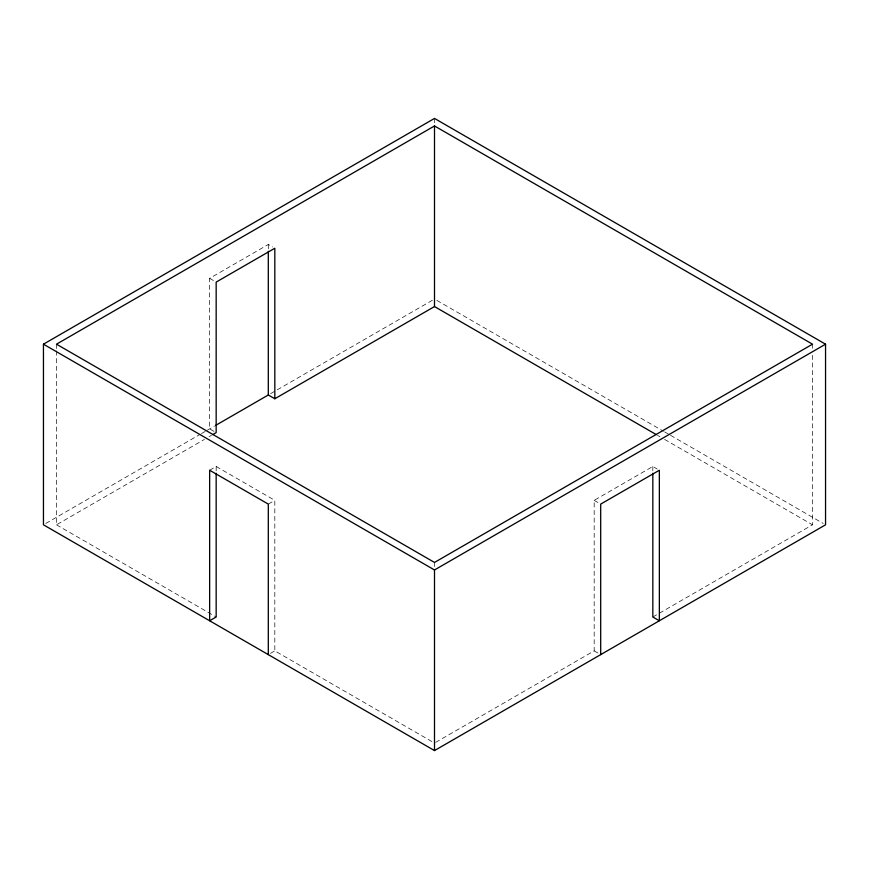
<?xml version="1.0" encoding="UTF-8"?>
<svg xmlns="http://www.w3.org/2000/svg" width="869" height="869" viewBox="0 0 869 869"><rect width="100%" height="100%" fill="white"/><g stroke="black" fill="none" stroke-linecap="round" stroke-linejoin="round"><path stroke-width="0.65" stroke-dasharray="4.34 3.26" d="M213.991 431.361L209.646 428.862L209.646 278.341L268.304 244.471L272.649 246.981M45.785 523.453L200.283 434.261M201.456 433.588L206.138 430.883M207.311 430.209L214.339 426.147M270.639 393.635L433.327 299.718M56.485 350.935L56.485 524.811L204.421 439.399M209.114 436.683L211.471 435.336M209.646 470.248L216.164 466.479L274.821 500.348L274.821 650.87L432.154 741.702M268.304 504.107L274.821 500.348M270.476 653.369L274.821 650.87M435.673 742.376L594.179 650.87L594.179 500.348L652.836 466.479L657.181 468.988M652.836 617.001L812.515 524.811L812.515 353.629M436.846 300.392L663.492 431.252M664.666 431.926L669.369 434.641M670.542 435.315L823.204 523.453M657.551 435.347L659.897 436.694M664.6 439.41L812.515 524.811M209.646 278.341L215.077 281.48M594.179 500.348L600.696 504.107M594.179 650.87L598.524 653.369M56.485 524.811L216.164 617.001M812.515 344.189L812.515 348.23M652.836 466.479L652.836 471.91M434.5 118.423L434.5 125.158M434.5 562.439L434.5 566.479M268.304 244.471L268.304 249.903M216.164 466.479L216.164 471.91M56.485 344.189L56.485 349.577"/><path stroke-width="1.3" d="M43.45 344.189L434.5 118.423L825.55 344.189L825.55 524.811L434.5 750.577L43.45 524.811L43.45 344.189L434.5 569.966L825.55 344.189M434.5 125.951L56.485 344.189L434.5 562.439L812.515 344.189L434.5 125.951L434.5 306.561L656.377 434.663M215.512 425.473L268.304 394.993L274.821 398.752L434.5 306.561M212.644 434.652L216.164 432.621L216.164 282.099L274.821 248.241L274.821 398.752M652.836 473.268L652.836 617.001L659.354 620.759L659.354 470.248L600.696 504.107L600.696 654.629M434.5 569.966L434.5 750.577M268.304 251.26L268.304 394.993M268.304 654.629L268.304 504.107L209.646 470.248L209.646 620.759L216.164 617.001L216.164 473.268"/></g></svg>
